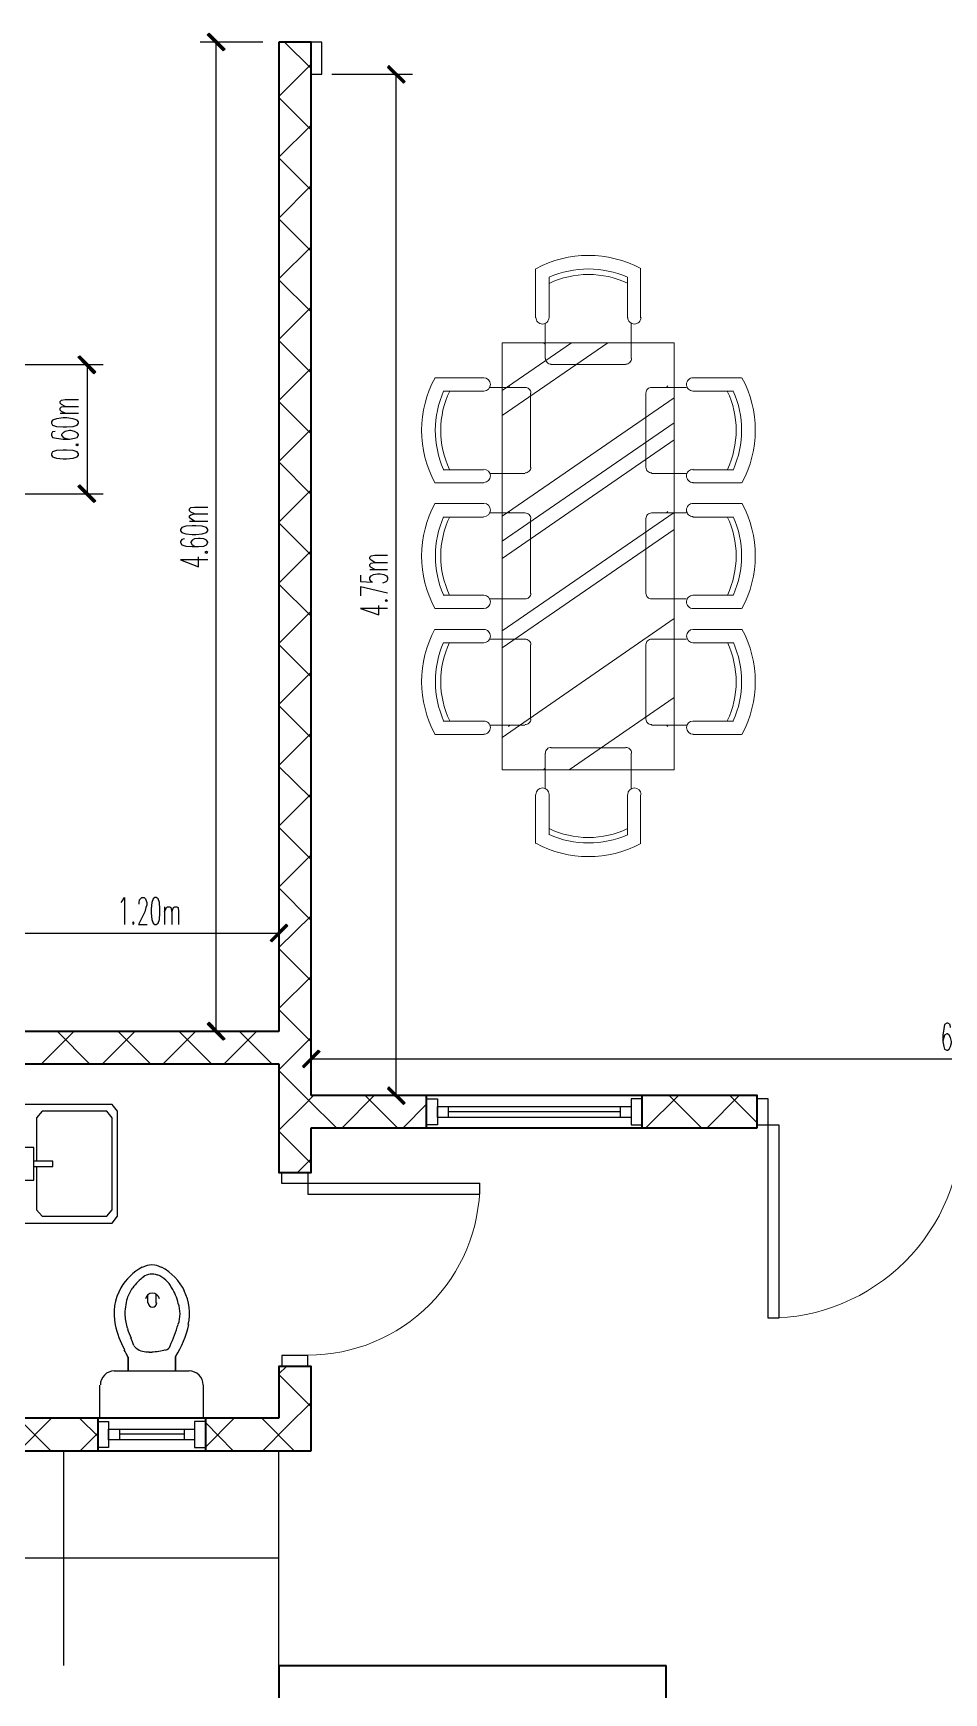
# Model space of a CAD drawing. Header units: millimetres. Extents: x -102235 to 28000, y -9692 to 28742.
# Drawn here: x -89787 to -81317, y -1776 to 13659 of the extents above; entities that cross this region are included whole.
import ezdxf

# ---------------------------------------------------------------- set-up
doc = ezdxf.new("R2010")
doc.units = ezdxf.units.MM
doc.header["$MEASUREMENT"] = 0
for name, color, linetype, lineweight in [('Drawing & Figure_Pen_No__1', 7, 'Continuous', 13), ('Drawing & Figure_Pen_No__141', 7, 'Continuous', 20), ('Drawing & Figure_Pen_No__41', 7, 'Continuous', 25), ('Drawing & Figure_Pen_No__7', 7, 'Continuous', 35)]:
    doc.layers.add(name, color=color, linetype=linetype, lineweight=lineweight)

msp = doc.modelspace()

# ---------------------------------------------------------------- hatches: boundary and pattern name
at = {"layer": 'Drawing & Figure_Pen_No__1', "linetype": 'Continuous', "lineweight": 0, "true_color": 0x000000}
for points in [[(-88002, 13511), (-88151, 13659), (-88167, 13642)], [(-88019, 13494), (-88002, 13511), (-88167, 13642)], [(-86326, 13210), (-86478, 13358), (-86491, 13341)], [(-86343, 13193), (-86326, 13210), (-86491, 13341)], [(-89205, 10509), (-89353, 10657), (-89370, 10645)], [(-89222, 10492), (-89205, 10509), (-89370, 10645)], [(-89353, 9459), (-89370, 9442), (-89205, 9311)], [(-89370, 9442), (-89222, 9294), (-89205, 9311)], [(-87583, 5222), (-87566, 5209), (-87435, 5374)], [(-87566, 5209), (-87418, 5357), (-87435, 5374)], [(-88151, 4460), (-88167, 4443), (-88002, 4307)], [(-88167, 4443), (-88019, 4295), (-88002, 4307)], [(-87135, 4202), (-87283, 4053), (-87270, 4036)], [(-87118, 4189), (-87135, 4202), (-87270, 4036)], [(-86478, 3859), (-86491, 3842), (-86326, 3710)], [(-86491, 3842), (-86343, 3694), (-86326, 3710)]]:
    msp.add_hatch(color=18, dxfattribs=at).paths.add_polyline_path(points)

# ---------------------------------------------------------------- linework, layer by layer
at = {"layer": 'Drawing & Figure_Pen_No__1', "linetype": 'Continuous', "flags": 128}
for points in [[(-88002, 13511), (-88167, 13642), (-88151, 13659)], [(-88019, 13494), (-88002, 13511), (-88167, 13642)], [(-86326, 13210), (-86491, 13341), (-86478, 13358)], [(-86343, 13193), (-86326, 13210), (-86491, 13341)], [(-89205, 10509), (-89370, 10645), (-89353, 10657)], [(-89222, 10492), (-89205, 10509), (-89370, 10645)], [(-89353, 9459), (-89370, 9442), (-89205, 9311)], [(-89370, 9442), (-89205, 9311), (-89222, 9294)], [(-87583, 5222), (-87566, 5209), (-87435, 5374)], [(-87566, 5209), (-87435, 5374), (-87418, 5357)], [(-88151, 4460), (-88167, 4443), (-88002, 4307)], [(-88167, 4443), (-88002, 4307), (-88019, 4295)], [(-87135, 4202), (-87270, 4036), (-87283, 4053)], [(-87118, 4189), (-87135, 4202), (-87270, 4036)], [(-86478, 3859), (-86491, 3842), (-86326, 3710)], [(-86491, 3842), (-86326, 3710), (-86343, 3694)]]:
    msp.add_lwpolyline(points, close=True, dxfattribs=at)
for points in [[(-84134, 11469, 0.253648), (-85112, 11468)], [(-84259, 11389, 0.211176), (-84987, 11389)], [(-84258, 11333, 0.225867), (-84988, 11332)], [(-85111, 11015, 0.414214), (-85050, 10954, 0.414214), (-84988, 11015)], [(-84256, 11015, 0.414214), (-84195, 10954, 0.414214), (-84133, 11015)], [(-85022, 10634, 0.414214), (-84969, 10581)], [(-84275, 10581, 0.414214), (-84222, 10634)], [(-84969, 7017, 0.414214), (-85022, 6964)], [(-84222, 6964, 0.414214), (-84275, 7017)], [(-84988, 6579, 0.414199), (-85050, 6640, 0.4142), (-85111, 6579)], [(-84133, 6579, 0.414199), (-84195, 6640, 0.4142), (-84256, 6579)], [(-84988, 6261, 0.225892), (-84258, 6261)], [(-84987, 6205, 0.211201), (-84259, 6204)], [(-85112, 6125, 0.253673), (-84134, 6124)], [(-82950, 1708, 0.414214), (-81149, 3509)], [(-87230, 1365, 0.414214), (-85632, 2963)]]:
    msp.add_lwpolyline(points, format="xyb", dxfattribs=at)
at = {"layer": 'Drawing & Figure_Pen_No__141', "linetype": 'Continuous', "flags": 128}
for points in [[(-87202, 13329), (-87448, 13574)], [(-87503, 13070), (-87249, 13324)], [(-87249, 13324), (-87202, 13371)], [(-87202, 12761), (-87503, 13062)], [(-87503, 12507), (-87202, 12804)], [(-87202, 12198), (-87503, 12499)], [(-87503, 11940), (-87202, 12241)], [(-87202, 11631), (-87503, 11932)], [(-87503, 11373), (-87202, 11673)], [(-85115, 11013), (-85115, 11466)], [(-84137, 11466), (-84137, 11013)], [(-87202, 11068), (-87503, 11364)], [(-84988, 11013), (-84988, 11390)], [(-84260, 11390), (-84260, 11013)], [(-87503, 10810), (-87202, 11110)], [(-85026, 10632), (-85026, 10958)], [(-84226, 10958), (-84226, 10632)], [(-87202, 10501), (-87503, 10801)], [(-85424, 6809), (-85424, 10780)], [(-85424, 10336), (-84781, 10780)], [(-85424, 10103), (-84442, 10780)], [(-85424, 10780), (-83824, 10780)], [(-85039, 10780), (-85026, 10767)], [(-83824, 10780), (-83824, 6809)], [(-87503, 10242), (-87202, 10543)], [(-84277, 10577), (-84971, 10577)], [(-85598, 10454), (-86051, 10454)], [(-85213, 10365), (-85539, 10365)], [(-85365, 10378), (-85352, 10365)], [(-84036, 10365), (-83710, 10365)], [(-83883, 10378), (-83896, 10365)], [(-83651, 10454), (-83198, 10454)], [(-87202, 9933), (-87503, 10234)], [(-85598, 10331), (-85975, 10331)], [(-85424, 9167), (-83824, 10268)], [(-85162, 9620), (-85162, 10310)], [(-84087, 9620), (-84087, 10310)], [(-83651, 10331), (-83274, 10331)], [(-85424, 8934), (-83824, 10035)], [(-87503, 9675), (-87202, 9976)], [(-85424, 8774), (-83824, 9878)], [(-87202, 9370), (-87503, 9671)], [(-85975, 9599), (-85598, 9599)], [(-83274, 9599), (-83651, 9599)], [(-86051, 9476), (-85598, 9476)], [(-85539, 9565), (-85213, 9565)], [(-83710, 9565), (-84036, 9565)], [(-83198, 9476), (-83651, 9476)], [(-87503, 9112), (-87202, 9413)], [(-85598, 9286), (-86051, 9286)], [(-83651, 9286), (-83198, 9286)], [(-85598, 9159), (-85975, 9159)], [(-85213, 9197), (-85539, 9197)], [(-85424, 8100), (-83824, 9201)], [(-85365, 9210), (-85352, 9197)], [(-85162, 8448), (-85162, 9142)], [(-84087, 8448), (-84087, 9142)], [(-84036, 9197), (-83710, 9197)], [(-83883, 9210), (-83896, 9197)], [(-83651, 9159), (-83274, 9159)], [(-87202, 8803), (-87503, 9104)], [(-85424, 7944), (-83824, 9044)], [(-87503, 8545), (-87202, 8845)], [(-87202, 8236), (-87503, 8536)], [(-85975, 8431), (-85598, 8431)], [(-85539, 8397), (-85213, 8397)], [(-83710, 8397), (-84036, 8397)], [(-83274, 8431), (-83651, 8431)], [(-87503, 7982), (-87202, 8282)], [(-86051, 8308), (-85598, 8308)], [(-85424, 7110), (-83824, 8215)], [(-83198, 8308), (-83651, 8308)], [(-86051, 8113), (-85598, 8113)], [(-83198, 8113), (-83651, 8113)], [(-87202, 7673), (-87503, 7973)], [(-85975, 7990), (-85598, 7990)], [(-85539, 8024), (-85213, 8024)], [(-85162, 7969), (-85162, 7279)], [(-84087, 7969), (-84087, 7279)], [(-83710, 8024), (-84036, 8024)], [(-83274, 7990), (-83651, 7990)], [(-87503, 7415), (-87202, 7715)], [(-84802, 6809), (-83824, 7482)], [(-87202, 7106), (-87503, 7406)], [(-85598, 7262), (-85975, 7262)], [(-83651, 7262), (-83274, 7262)], [(-87503, 6847), (-87202, 7148)], [(-85598, 7135), (-86051, 7135)], [(-85213, 7224), (-85539, 7224)], [(-85365, 7211), (-85352, 7224)], [(-84036, 7224), (-83710, 7224)], [(-83883, 7211), (-83896, 7224)], [(-83651, 7135), (-83198, 7135)], [(-85026, 6962), (-85026, 6636)], [(-84277, 7012), (-84971, 7012)], [(-84226, 6636), (-84226, 6962)], [(-87202, 6543), (-87503, 6839)], [(-83824, 6809), (-85424, 6809)], [(-85039, 6809), (-85026, 6822)], [(-87503, 6284), (-87202, 6585)], [(-85115, 6576), (-85115, 6123)], [(-84988, 6576), (-84988, 6204)], [(-84260, 6200), (-84260, 6576)], [(-84137, 6123), (-84137, 6576)], [(-87202, 5975), (-87503, 6276)], [(-87503, 5717), (-87202, 6018)], [(-87202, 5408), (-87503, 5709)], [(-87503, 5154), (-87202, 5450)], [(-87202, 4845), (-87503, 5146)], [(-87503, 4587), (-87202, 4887)], [(-87202, 4278), (-87270, 4345), (-87503, 4578)], [(-89708, 4075), (-89408, 4375)], [(-89264, 4075), (-89560, 4375)], [(-89141, 4075), (-88841, 4375)], [(-88697, 4075), (-88997, 4375)], [(-88578, 4075), (-88278, 4375)], [(-88129, 4075), (-88430, 4375)], [(-88011, 4075), (-87710, 4375)], [(-87566, 4075), (-87867, 4375)], [(-87503, 4019), (-87202, 4320)], [(-87228, 3740), (-87503, 4011)], [(-87266, 3689), (-87181, 3778)], [(-86965, 3478), (-87228, 3740)], [(-86914, 3478), (-86614, 3778)], [(-86398, 3478), (-86699, 3778)], [(-86127, 3770), (-86135, 3778)], [(-84125, 3778), (-86127, 3778)], [(-84087, 3478), (-83786, 3778)], [(-83570, 3478), (-83871, 3778)], [(-83519, 3478), (-83219, 3778)], [(-83054, 3524), (-83308, 3778)], [(-87503, 3456), (-87278, 3677), (-87266, 3689)], [(-86347, 3478), (-86127, 3698)], [(-87202, 3147), (-87503, 3448)], [(-84125, 3478), (-86127, 3478)], [(-87329, 3063), (-87202, 3190)], [(-87503, 1192), (-87431, 1259)], [(-87202, 883), (-87503, 1183)], [(-89916, 476), (-89615, 777)], [(-89183, 607), (-89357, 777)], [(-88184, 777), (-89183, 777)], [(-88184, 510), (-87918, 777)], [(-87359, 476), (-87659, 777)], [(-87427, 701), (-87202, 925)], [(-89624, 476), (-89916, 768)], [(-89349, 476), (-89183, 641)], [(-87926, 476), (-88184, 739)], [(-87651, 476), (-87427, 701)], [(-88184, 476), (-89183, 476)]]:
    msp.add_lwpolyline(points, dxfattribs=at)
for points in [[(-86049, 10455, 0.253673), (-86050, 9477)], [(-85596, 10331, 0.414196), (-85534, 10393, 0.414196), (-85596, 10454)], [(-85158, 10312, 0.414214), (-85211, 10365)], [(-84034, 10365, 0.414214), (-84087, 10312)], [(-83648, 10454, 0.414214), (-83710, 10393, 0.414214), (-83648, 10331)], [(-83194, 9477, 0.253647), (-83195, 10455)], [(-85969, 10330, 0.211201), (-85970, 9602)], [(-85913, 10331, 0.225892), (-85914, 9601)], [(-83330, 9601, 0.225866), (-83331, 10331)], [(-83274, 9602, 0.211176), (-83275, 10330)], [(-85596, 9480, 0.414196), (-85534, 9542, 0.414196), (-85596, 9603)], [(-85211, 9569, 0.414214), (-85158, 9622)], [(-84087, 9622, 0.414214), (-84034, 9569)], [(-83648, 9603, 0.414214), (-83710, 9542, 0.414214), (-83648, 9480)], [(-86049, 9287, 0.253673), (-86050, 8308)], [(-85596, 9163, 0.414196), (-85534, 9224, 0.414196), (-85596, 9286)], [(-83648, 9286, 0.414214), (-83710, 9224, 0.414214), (-83648, 9163)], [(-83194, 8308, 0.253647), (-83195, 9287)], [(-85969, 9161, 0.211201), (-85970, 8434)], [(-85913, 9162, 0.225892), (-85914, 8433)], [(-85158, 9144, 0.414214), (-85211, 9197)], [(-84034, 9197, 0.414214), (-84087, 9144)], [(-83330, 8433, 0.225866), (-83331, 9162)], [(-83274, 8434, 0.211176), (-83275, 9161)], [(-85596, 8308, 0.414196), (-85534, 8369, 0.414196), (-85596, 8431)], [(-85211, 8397, 0.414214), (-85158, 8450)], [(-84087, 8450, 0.414214), (-84034, 8397)], [(-83648, 8431, 0.414214), (-83710, 8369, 0.414214), (-83648, 8308)], [(-86050, 8117, 0.253648), (-86049, 7138)], [(-85596, 7990, 0.414214), (-85534, 8052, 0.414214), (-85596, 8113)], [(-83648, 8113, 0.414199), (-83710, 8052, 0.4142), (-83648, 7990)], [(-83195, 7138, 0.253673), (-83194, 8117)], [(-85970, 7991, 0.211176), (-85969, 7264)], [(-85914, 7992, 0.225867), (-85913, 7263)], [(-85158, 7971, 0.414214), (-85211, 8024)], [(-84034, 8024, 0.414214), (-84087, 7971)], [(-83331, 7263, 0.225892), (-83330, 7992)], [(-83275, 7264, 0.211201), (-83274, 7991)], [(-85596, 7139, 0.414214), (-85534, 7201, 0.414214), (-85596, 7262)], [(-85211, 7228, 0.414214), (-85158, 7281)], [(-84087, 7281, 0.414214), (-84034, 7228)], [(-83648, 7262, 0.414199), (-83710, 7201, 0.4142), (-83648, 7139)]]:
    msp.add_lwpolyline(points, format="xyb", dxfattribs=at)
at = {"layer": 'Drawing & Figure_Pen_No__41', "linetype": 'Continuous', "flags": 128}
for points in [[(-87651, 13574), (-88235, 13574)], [(-88087, 13574), (-88087, 4375)], [(-87008, 13278), (-86258, 13278)], [(-86411, 3778), (-86411, 13278)], [(-90051, 10577), (-89137, 10577)], [(-89285, 10577), (-89285, 9375)], [(-89488, 10187), (-89522, 10204), (-89535, 10217), (-89535, 10234), (-89522, 10247), (-89488, 10251), (-89366, 10251)], [(-89488, 10124), (-89522, 10141), (-89535, 10154), (-89535, 10171), (-89522, 10183), (-89488, 10187), (-89366, 10187)], [(-89535, 10124), (-89366, 10124)], [(-89581, 9955), (-89607, 9950), (-89615, 9933), (-89615, 9921), (-89607, 9900), (-89569, 9891), (-89509, 9883), (-89450, 9883), (-89404, 9891), (-89378, 9900), (-89366, 9921), (-89366, 9925), (-89378, 9942), (-89404, 9955), (-89437, 9963), (-89450, 9963), (-89488, 9955), (-89509, 9942), (-89522, 9925), (-89522, 9921), (-89509, 9900), (-89488, 9891), (-89450, 9883)], [(-90051, 9375), (-89137, 9375)], [(-88286, 9188), (-88320, 9205), (-88333, 9218), (-88333, 9235), (-88320, 9248), (-88286, 9252), (-88163, 9252)], [(-88286, 9121), (-88320, 9142), (-88333, 9150), (-88333, 9171), (-88320, 9180), (-88286, 9188), (-88163, 9188)], [(-88333, 9121), (-88163, 9121)], [(-88379, 8956), (-88405, 8951), (-88417, 8930), (-88417, 8922), (-88405, 8901), (-88366, 8888), (-88307, 8884), (-88248, 8884), (-88201, 8888), (-88176, 8901), (-88163, 8922), (-88163, 8926), (-88176, 8943), (-88201, 8956), (-88235, 8960), (-88248, 8960), (-88286, 8956), (-88307, 8943), (-88320, 8926), (-88320, 8922), (-88307, 8901), (-88286, 8888), (-88248, 8884)], [(-86610, 8735), (-86643, 8757), (-86656, 8769), (-86656, 8786), (-86643, 8799), (-86610, 8803), (-86491, 8803)], [(-88163, 8761), (-88417, 8761), (-88248, 8697), (-88248, 8790)], [(-86610, 8672), (-86643, 8689), (-86656, 8702), (-86656, 8718), (-86643, 8731), (-86610, 8735), (-86491, 8735)], [(-86656, 8672), (-86491, 8672)], [(-86741, 8617), (-86741, 8558), (-86631, 8553), (-86643, 8558), (-86656, 8579), (-86656, 8596), (-86643, 8613), (-86622, 8625), (-86584, 8630), (-86559, 8630), (-86525, 8625), (-86500, 8613), (-86491, 8596), (-86491, 8579), (-86500, 8558), (-86512, 8553), (-86538, 8545)], [(-86491, 8452), (-86741, 8511), (-86741, 8426)], [(-86491, 8308), (-86741, 8308), (-86572, 8249), (-86572, 8337)], [(-88968, 5573), (-88959, 5586), (-88938, 5620), (-88938, 5370)], [(-88802, 5560), (-88802, 5573), (-88798, 5599), (-88790, 5607), (-88777, 5620), (-88756, 5620), (-88743, 5607), (-88739, 5599), (-88731, 5573), (-88731, 5548), (-88739, 5527), (-88747, 5488), (-88807, 5370), (-88726, 5370)], [(-88565, 5535), (-88565, 5370)], [(-88565, 5488), (-88548, 5527), (-88536, 5535), (-88515, 5535), (-88506, 5527), (-88498, 5488), (-88498, 5370)], [(-88498, 5488), (-88481, 5527), (-88468, 5535), (-88451, 5535), (-88438, 5527), (-88434, 5488), (-88434, 5370)], [(-87503, 4527), (-87503, 5442)], [(-89903, 5289), (-87503, 5289)], [(-87880, 4375), (-88235, 4375)], [(-81254, 4413), (-81259, 4439), (-81280, 4451), (-81288, 4451), (-81309, 4439), (-81318, 4400), (-81326, 4341), (-81326, 4282), (-81318, 4235), (-81309, 4210), (-81288, 4202), (-81284, 4202), (-81267, 4210), (-81254, 4235), (-81246, 4269), (-81246, 4282), (-81254, 4320), (-81267, 4341), (-81284, 4354), (-81288, 4354), (-81309, 4341), (-81318, 4320), (-81326, 4282)], [(-87202, 3926), (-87202, 4269)], [(-87202, 4121), (-74900, 4121)], [(-87008, 3778), (-86258, 3778)], [(-89755, 3118), (-89755, 2716), (-89704, 2656), (-89103, 2656), (-89052, 2716), (-89052, 3571), (-89103, 3634), (-89704, 3634), (-89755, 3571), (-89755, 3169)], [(-85928, 3677), (-85928, 3575)], [(-84328, 3626), (-85928, 3626)], [(-84328, 3677), (-84328, 3575)], [(-89780, 3118), (-89603, 3118), (-89603, 3169), (-89780, 3169)], [(-88722, 1928), (-88722, 1848)], [(-88642, 1848), (-88642, 1928)], [(-88709, 1391), (-88684, 1391)], [(-88904, 1217), (-88904, 1348)], [(-88904, 1348), (-88904, 1217), (-88464, 1217), (-88464, 1348)], [(-88464, 1348), (-88464, 1217)], [(-88206, 1086), (-88206, 777), (-89167, 777), (-89167, 1086)], [(-89035, 1217), (-88337, 1217)], [(-88985, 675), (-88985, 578)], [(-88383, 629), (-88985, 629)], [(-88383, 675), (-88383, 578)], [(-89501, -1522), (-89501, 476)], [(-87503, -1522), (-87503, 476)], [(-87503, -523), (-96202, -523)]]:
    msp.add_lwpolyline(points, dxfattribs=at)
for points in [[(-87101, 13574), (-87202, 13574), (-87202, 13278), (-87101, 13278)], [(-89615, 10031), (-89607, 10014), (-89569, 10001), (-89509, 9997), (-89476, 9997), (-89416, 10001), (-89378, 10014), (-89366, 10031), (-89366, 10044), (-89378, 10060), (-89416, 10073), (-89476, 10082), (-89509, 10082), (-89569, 10073), (-89607, 10060), (-89615, 10044)], [(-89615, 9734), (-89607, 9718), (-89569, 9705), (-89509, 9701), (-89476, 9701), (-89416, 9705), (-89378, 9718), (-89366, 9734), (-89366, 9747), (-89378, 9764), (-89416, 9777), (-89476, 9781), (-89509, 9781), (-89569, 9777), (-89607, 9764), (-89615, 9747)], [(-89391, 9832), (-89378, 9823), (-89366, 9832), (-89378, 9836)], [(-88417, 9032), (-88405, 9015), (-88366, 9002), (-88307, 8998), (-88273, 8998), (-88214, 9002), (-88176, 9015), (-88163, 9032), (-88163, 9044), (-88176, 9061), (-88214, 9074), (-88273, 9078), (-88307, 9078), (-88366, 9074), (-88405, 9061), (-88417, 9044)], [(-88189, 8829), (-88176, 8824), (-88163, 8829), (-88176, 8837)], [(-86512, 8380), (-86500, 8376), (-86491, 8380), (-86500, 8388)], [(-88654, 5620), (-88671, 5607), (-88684, 5573), (-88688, 5514), (-88688, 5476), (-88684, 5416), (-88671, 5383), (-88654, 5370), (-88642, 5370), (-88625, 5383), (-88612, 5416), (-88608, 5476), (-88608, 5514), (-88612, 5573), (-88625, 5607), (-88642, 5620)], [(-88858, 5395), (-88862, 5383), (-88858, 5370), (-88849, 5383)], [(-86025, 3507), (-86127, 3507), (-86127, 3749), (-86025, 3749)], [(-84226, 3507), (-84125, 3507), (-84125, 3749), (-84226, 3749)], [(-82952, 3749), (-83054, 3749), (-83054, 3507), (-82952, 3507)], [(-89903, 2593), (-89052, 2593), (-89001, 2656), (-89001, 3634), (-89052, 3694), (-89903, 3694)], [(-84226, 3677), (-84226, 3575), (-86025, 3575), (-86025, 3677)], [(-82952, 3507), (-82850, 3507), (-82850, 1708), (-82952, 1708)], [(-89882, 2991), (-89780, 2991), (-89780, 3296), (-89882, 3296)], [(-87473, 2961), (-87473, 3063), (-87232, 3063), (-87232, 2961)], [(-87232, 2961), (-87232, 2860), (-85632, 2860), (-85632, 2961)], [(-87473, 1361), (-87473, 1259), (-87232, 1259), (-87232, 1361)], [(-89086, 506), (-89183, 506), (-89183, 747), (-89086, 747)], [(-88286, 675), (-88286, 578), (-89086, 578), (-89086, 675)], [(-88286, 506), (-88184, 506), (-88184, 747), (-88286, 747)]]:
    msp.add_lwpolyline(points, close=True, dxfattribs=at)
for points in [[(-88773, 2182, 0.135186), (-88972, 1991)], [(-88592, 2180, 0.254873), (-88772, 2180)], [(-88379, 1962, 0.152843), (-88592, 2183)], [(-88758, 2093, 0.083706), (-88861, 1990)], [(-88632, 2109, 0.252776), (-88762, 2093)], [(-88499, 1991, 0.185523), (-88630, 2110)], [(-88970, 1991, 0.192693), (-89023, 1647)], [(-88912, 1892, 0.086922), (-88933, 1733)], [(-88863, 1989, 0.078328), (-88913, 1890)], [(-88613, 1887, 0.363734), (-88678, 1941, 0.363734), (-88742, 1887)], [(-88438, 1845, 0.08457), (-88499, 1992)], [(-88344, 1649, 0.17401), (-88382, 1962)], [(-88933, 1734, 0.071282), (-88911, 1612)], [(-88718, 1850, 0.4142), (-88678, 1810, 0.4142), (-88637, 1850)], [(-88437, 1651, 0.162989), (-88437, 1846)], [(-89024, 1647, 0.066706), (-88938, 1418)], [(-88910, 1610, 0.021711), (-88876, 1521)], [(-88512, 1452, 0.018), (-88438, 1650)], [(-88462, 1350, 0.08237), (-88340, 1648)], [(-88905, 1346, 0.008406), (-88941, 1415)], [(-88850, 1453, 0.01616), (-88878, 1522)], [(-88850, 1455, 0.158738), (-88830, 1429)], [(-88828, 1428, 0.168803), (-88705, 1395)], [(-88683, 1395, 0.073767), (-88557, 1416)], [(-88555, 1411, 0.219406), (-88512, 1450)], [(-89033, 1217, 0.414214), (-89162, 1088)], [(-88206, 1088, 0.414214), (-88335, 1217)]]:
    msp.add_lwpolyline(points, format="xyb", dxfattribs=at)
at = {"layer": 'Drawing & Figure_Pen_No__7', "linetype": 'Continuous', "flags": 128}
for points in [[(-87503, 13574), (-87503, 4375)], [(-87202, 13278), (-87202, 13574), (-87503, 13574)], [(-87202, 4375), (-87202, 13278)], [(-87503, 4375), (-89903, 4375)], [(-87202, 3778), (-87202, 4375)], [(-89903, 4075), (-87503, 4075)], [(-87503, 4075), (-87503, 3778)], [(-87503, 3778), (-87503, 3063), (-87202, 3063), (-87202, 3478)], [(-87202, 3478), (-86127, 3478), (-86127, 3778), (-87202, 3778)], [(-84125, 3778), (-86127, 3778)], [(-86127, 3478), (-84125, 3478)], [(-87202, 476), (-87202, 1259), (-87503, 1259), (-87503, 777)], [(-90199, 777), (-94200, 777), (-94200, 476), (-90051, 476), (-89183, 476), (-89183, 777), (-89903, 777)], [(-88184, 777), (-89183, 777)], [(-87503, 777), (-88184, 777), (-88184, 476), (-87202, 476)], [(-89183, 476), (-88184, 476)], [(-87503, -1522), (-87503, -1823)], [(-87503, -1522), (-87350, -1522), (-83900, -1522)], [(-83900, -1823), (-83900, -1522)]]:
    msp.add_lwpolyline(points, dxfattribs=at)
msp.add_lwpolyline([(-83054, 3478), (-83054, 3778), (-84125, 3778), (-84125, 3478)], close=True, dxfattribs=at)

doc.saveas('drawing.dxf')
